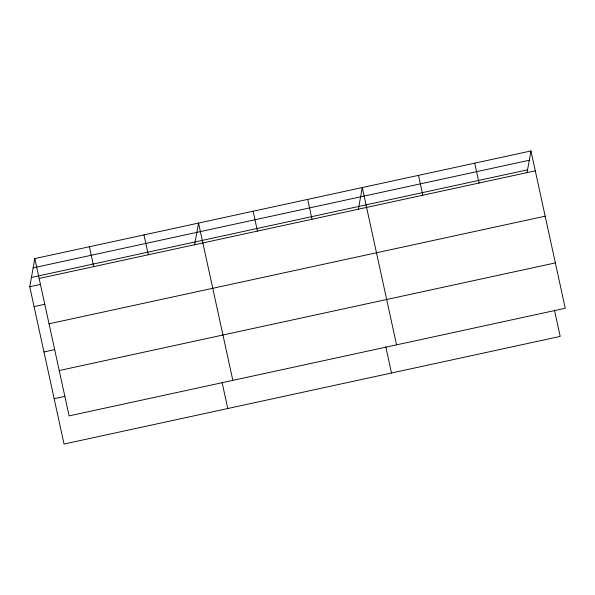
<?xml version="1.0" encoding="UTF-8"?>
<svg xmlns="http://www.w3.org/2000/svg" width="595" height="595" viewBox="0 0 595 595"><rect width="100%" height="100%" fill="white"/><g stroke="black" fill="none" stroke-linecap="round" stroke-linejoin="round"><path stroke-width="0.89" d="M554.451 310.114L560.185 336.413L64.044 444.041L29.75 286.738L34.815 258.587L530.956 150.959L565.25 308.262L69.109 415.89L34.815 258.587M194.587 245.028L198.537 223.066L232.838 380.369M358.316 209.514L362.266 187.551L396.56 344.855M527.006 172.922L530.956 150.959M33.142 267.876L529.282 160.248M31.423 277.449L527.564 169.82M39.144 278.453L535.284 170.825M29.75 286.738L40.49 284.41M34.079 306.603L44.818 304.276M49.035 323.806L545.176 216.178M43.971 351.957L54.71 349.629M59.217 370.536L555.358 262.908M54.16 398.687L64.892 396.359M474.721 163.156L479.057 183.022M418.493 175.354L422.829 195.22M385.768 346.707L391.503 373.005M307.689 199.392L312.018 219.258M253.113 211.225L257.449 231.098M222.039 382.221L227.773 408.527M143.96 234.906L148.296 254.772M89.384 246.746L93.72 266.612"/></g></svg>
